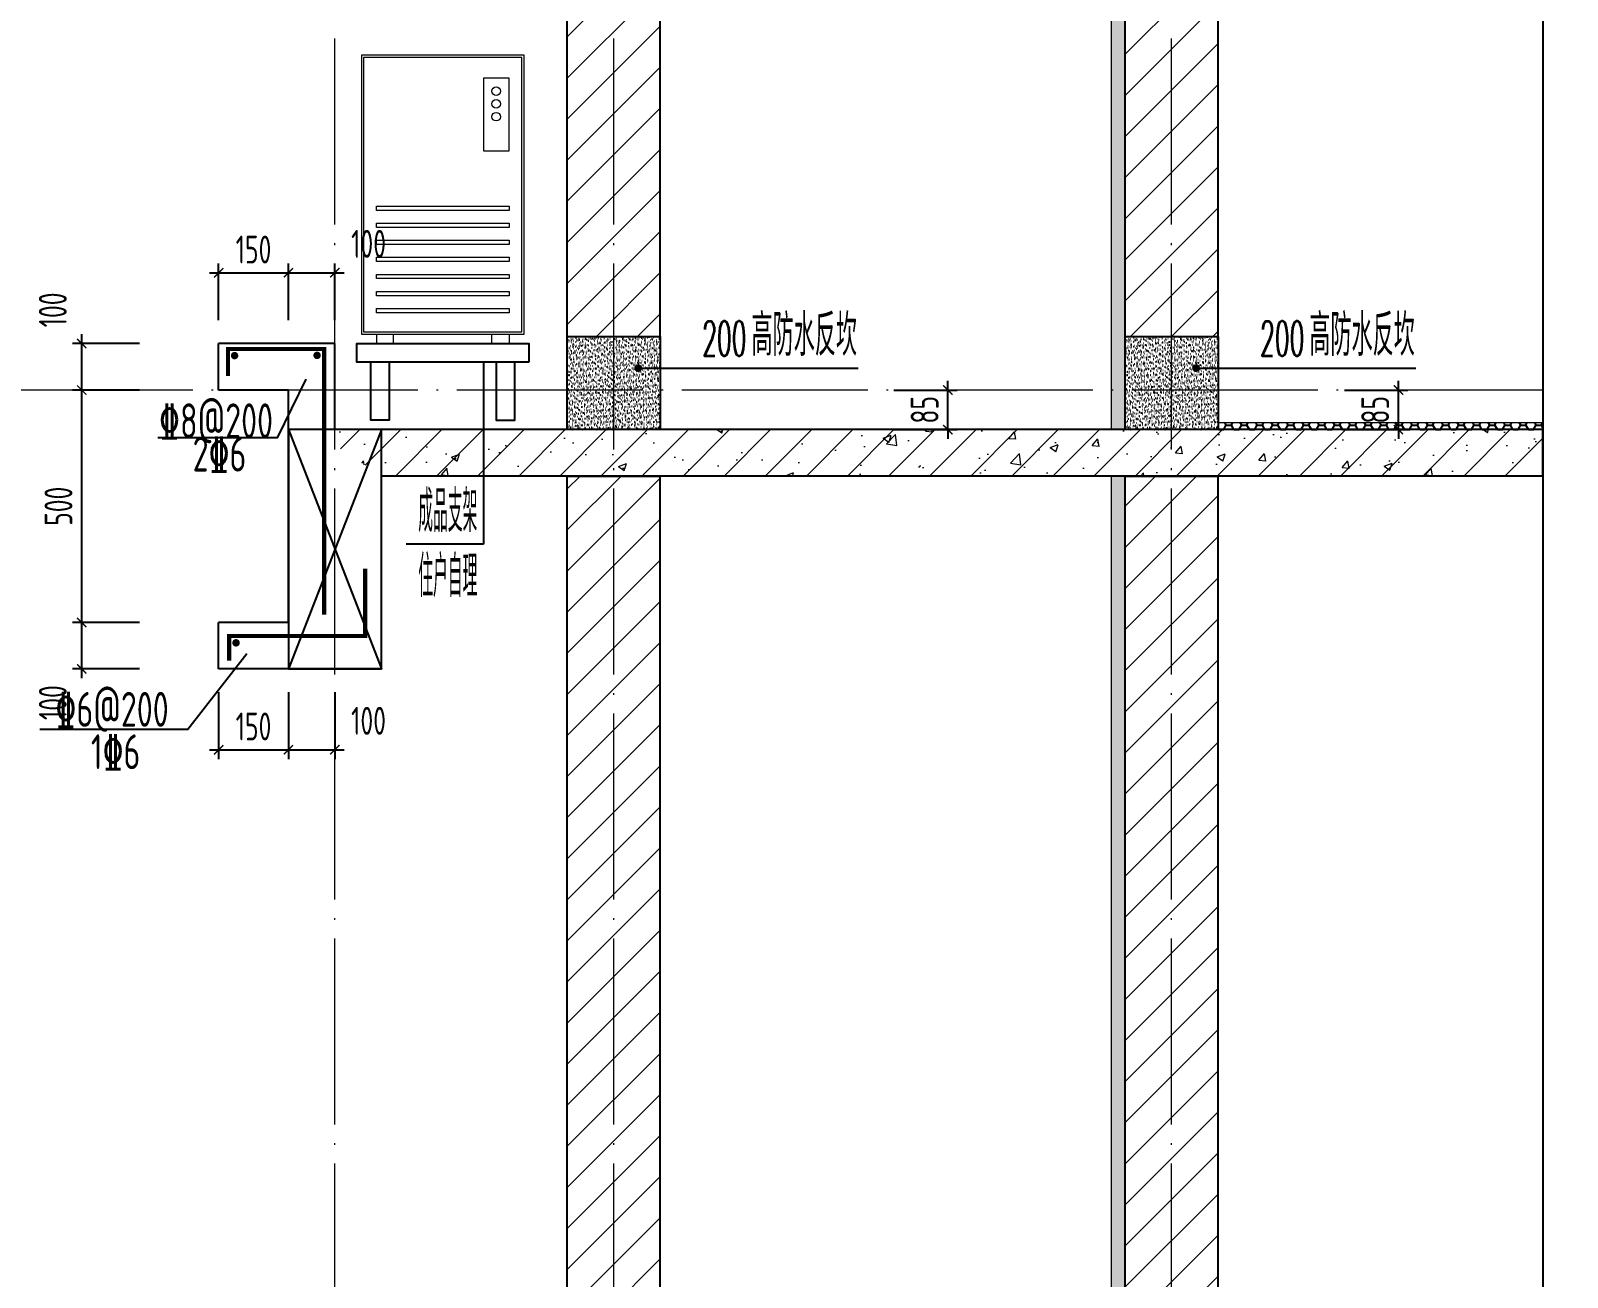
# Model space of a CAD drawing. Extents: x -812054 to 22247, y -644080 to 1003627.
# Drawn here: x -111456 to -108151, y -228676 to -225995 of the extents above; entities that cross this region are included whole.
import ezdxf

# ---------------------------------------------------------------- set-up
doc = ezdxf.new("R2010")
doc.units = 0
doc.header["$LTSCALE"] = 1000
doc.linetypes.add('DOTE', pattern=[2.42, 2, -0.2, 0.02, -0.2])
doc.layers.get('0').update_dxf_attribs({"linetype": 'CONTINUOUS'})
doc.layers.get('DEFPOINTS').update_dxf_attribs({"linetype": 'CONTINUOUS'})
for name, color, linetype in [('DIM', 2, 'CONTINUOUS'), ('DIM_IDEN', 67, 'CONTINUOUS'), ('DIM_SYMB', 3, 'CONTINUOUS'), ('PUB_TEXT', 2, 'CONTINUOUS'), ('REIN', 6, 'CONTINUOUS'), ('S-大样-砼线', 7, 'CONTINUOUS'), ('S-引出线', 40, 'CONTINUOUS'), ('TEXT', 2, 'CONTINUOUS'), ('WALL', 5, 'CONTINUOUS'), ('空调外机', 8, 'CONTINUOUS'), ('立面-看线', 251, 'CONTINUOUS')]:
    doc.layers.add(name, color=color, linetype=linetype)
for name, color, linetype, lineweight in [('DOTE', 19, 'DOTE', 9), ('PUB_HATCH', 8, 'CONTINUOUS', 9), ('平面-空调室外机', 143, 'CONTINUOUS', 9)]:
    doc.layers.add(name, color=color, linetype=linetype, lineweight=lineweight)
doc.styles.add('_TCH_DIM_T3', font='SIMPLEX', dxfattribs={"width": 0.705882, "bigfont": 'GBCBIG'})
doc.styles.add('DIM_FONT_T3', font='SIMPLEX', dxfattribs={"width": 0.705882, "bigfont": 'GBCBIG'})
doc.styles.add('TSSD_DIMENSION', font='Tssdeng.shx', dxfattribs={"width": 0.7, "bigfont": 'tssdchn.shx'})
doc.styles.add('TSSD_REIN', font='tssdeng.shx', dxfattribs={"width": 0.7, "height": 300, "bigfont": 'tssdchn.shx'})
doc.dimstyles.new('TSSD_20_20', dxfattribs={"dimtxt": 60, "dimasz": 20, "dimexe": 20, "dimexo": 50, "dimgap": 20, "dimtad": 1, "dimdec": 0, "dimzin": 0, "dimdsep": 46, "dimtxsty": 'TSSD_DIMENSION', "dimblk": 'ARCHTICK', "dimblk1": 'ARCHTICK', "dimblk2": 'ARCHTICK', "dimcen": 0, "dimdle": 20, "dimclrt": 7, "dimadec": 0, "dimazin": 0, "dimtfac": 1, "dimtdec": 0, "dimtix": 1, "dimtmove": 2, "dimatfit": 3, "dimfxl": 1, "dimtolj": 1, "dimtzin": 0, "dimarcsym": 0})
pattern_1 = [(45, (-700045.335, -61179.99), (-44.1941915, 44.1941915), [])]

# ---------------------------------------------------------------- blocks, each defined once
blk = doc.blocks.new('kongtiao')
for p, q in [((-338.7, 49), (-338.7, -550.8)), ((11, 49), (-338.7, 49)), ((-334.1, 44.4), (-334.1, -546.2)), ((6.4, 44.4), (-334.1, 44.4)), ((6.4, -546.2), (6.4, 44.4)), ((11, -550.8), (11, 49)), ((-76.2, -0.5), (-76.2, -156.5)), ((-21.1, -0.5), (-76.2, -0.5)), ((-21.1, -156.5), (-21.1, -0.5)), ((-76.2, -156.5), (-21.1, -156.5)), ((-338.7, -550.8), (11, -550.8)), ((-334.1, -546.2), (6.4, -546.2)), ((-306.6, -550.8), (-306.6, -571.2)), ((-269.8, -571.2), (-269.8, -550.8)), ((-57.9, -571.2), (-57.9, -550.8)), ((-21.1, -550.8), (-21.1, -571.2)), ((-306.6, -571.2), (-269.8, -571.2)), ((-21.1, -571.2), (-57.9, -571.2))]:
    blk.add_line(p, q)
for points in [[(-306.6, -275.4), (-21.1, -275.4), (-21.1, -284.6), (-306.6, -284.6)], [(-306.6, -312.1), (-21.1, -312.1), (-21.1, -321.3), (-306.6, -321.3)], [(-306.6, -348.8), (-21.1, -348.8), (-21.1, -358), (-306.6, -358)], [(-306.6, -385.6), (-21.1, -385.6), (-21.1, -394.7), (-306.6, -394.7)], [(-306.6, -422.3), (-21.1, -422.3), (-21.1, -431.5), (-306.6, -431.5)], [(-306.6, -459), (-21.1, -459), (-21.1, -468.2), (-306.6, -468.2)], [(-306.6, -495.7), (-21.1, -495.7), (-21.1, -504.9), (-306.6, -504.9)]]:
    blk.add_lwpolyline(points, close=True)
for centre in [(-48.7, -28), (-48.7, -55.6), (-48.7, -83.1)]:
    blk.add_circle(centre, 9.18)
blk = doc.blocks.new('_ArchTick')
at = {"color": 0, "linetype": 'ByBlock', "const_width": 0.15}
blk.add_lwpolyline([(-0.5, -0.5), (0.5, 0.5)], dxfattribs=at)
blk = doc.blocks.new('*D3160')
at = {"layer": 'DEFPOINTS', "color": 0, "transparency": 16777216}
for p in [(-110902, -226515.6), (-111052, -226667.9), (-110902, -226667.9)]:
    blk.add_point(p, dxfattribs=at)
at = {"layer": 'DIM', "color": 0, "lineweight": -2, "transparency": 16777216}
for p, q in [((-111052, -226617.9), (-111052, -226495.6)), ((-110902, -226617.9), (-110902, -226495.6)), ((-111072, -226515.6), (-110882, -226515.6))]:
    blk.add_line(p, q, dxfattribs=at)
at = {"layer": 'DIM', "color": 0, "lineweight": -2, "transparency": 16777216, "xscale": 20, "yscale": 20, "zscale": 20, "rotation": 180}
blk.add_blockref('_ArchTick', (-111052, -226515.6), dxfattribs=at)
at = {"layer": 'DIM', "color": 0, "lineweight": -2, "transparency": 16777216, "xscale": 20, "yscale": 20, "zscale": 20}
blk.add_blockref('_ArchTick', (-110902, -226515.6), dxfattribs=at)
at = {"layer": 'DIM', "color": 7, "transparency": 16777216, "insert": (-110977, -226465.6), "char_height": 60, "attachment_point": 5, "style": 'TSSD_DIMENSION'}
blk.add_mtext('\\A1;150', dxfattribs=at)
blk = doc.blocks.new('*D3161')
at = {"layer": 'DEFPOINTS', "color": 0, "transparency": 16777216}
for p in [(-110802, -226515.6), (-110902, -226667.9), (-110802, -226667.9)]:
    blk.add_point(p, dxfattribs=at)
at = {"layer": 'DIM', "color": 0, "lineweight": -2, "transparency": 16777216}
for p, q in [((-110902, -226617.9), (-110902, -226495.6)), ((-110802, -226617.9), (-110802, -226495.6)), ((-110922, -226515.6), (-110782, -226515.6))]:
    blk.add_line(p, q, dxfattribs=at)
at = {"layer": 'DIM', "color": 0, "lineweight": -2, "transparency": 16777216, "xscale": 20, "yscale": 20, "zscale": 20, "rotation": 180}
blk.add_blockref('_ArchTick', (-110902, -226515.6), dxfattribs=at)
at = {"layer": 'DIM', "color": 0, "lineweight": -2, "transparency": 16777216, "xscale": 20, "yscale": 20, "zscale": 20}
blk.add_blockref('_ArchTick', (-110802, -226515.6), dxfattribs=at)
at = {"layer": 'DIM', "color": 7, "transparency": 16777216, "insert": (-110729.6, -226453.4), "char_height": 60, "attachment_point": 5, "style": 'TSSD_DIMENSION'}
blk.add_mtext('\\A1;100', dxfattribs=at)
blk = doc.blocks.new('*D3162')
at = {"layer": 'DEFPOINTS', "color": 0, "transparency": 16777216}
for p in [(-111052, -227367.9), (-110902, -227367.9), (-110902, -227541.6)]:
    blk.add_point(p, dxfattribs=at)
at = {"layer": 'DIM', "color": 0, "lineweight": -2, "transparency": 16777216}
for p, q in [((-111052, -227417.9), (-111052, -227561.6)), ((-110902, -227417.9), (-110902, -227561.6)), ((-111072, -227541.6), (-110882, -227541.6))]:
    blk.add_line(p, q, dxfattribs=at)
at = {"layer": 'DIM', "color": 0, "lineweight": -2, "transparency": 16777216, "xscale": 20, "yscale": 20, "zscale": 20, "rotation": 180}
blk.add_blockref('_ArchTick', (-111052, -227541.6), dxfattribs=at)
at = {"layer": 'DIM', "color": 0, "lineweight": -2, "transparency": 16777216, "xscale": 20, "yscale": 20, "zscale": 20}
blk.add_blockref('_ArchTick', (-110902, -227541.6), dxfattribs=at)
at = {"layer": 'DIM', "color": 7, "transparency": 16777216, "insert": (-110977, -227491.6), "char_height": 60, "attachment_point": 5, "style": 'TSSD_DIMENSION'}
blk.add_mtext('\\A1;150', dxfattribs=at)
blk = doc.blocks.new('*D3163')
at = {"layer": 'DEFPOINTS', "color": 0, "transparency": 16777216}
for p in [(-110902, -227367.9), (-110802, -227367.9), (-110802, -227541.6)]:
    blk.add_point(p, dxfattribs=at)
at = {"layer": 'DIM', "color": 0, "lineweight": -2, "transparency": 16777216}
for p, q in [((-110902, -227417.9), (-110902, -227561.6)), ((-110802, -227417.9), (-110802, -227561.6)), ((-110922, -227541.6), (-110782, -227541.6))]:
    blk.add_line(p, q, dxfattribs=at)
at = {"layer": 'DIM', "color": 0, "lineweight": -2, "transparency": 16777216, "xscale": 20, "yscale": 20, "zscale": 20, "rotation": 180}
blk.add_blockref('_ArchTick', (-110902, -227541.6), dxfattribs=at)
at = {"layer": 'DIM', "color": 0, "lineweight": -2, "transparency": 16777216, "xscale": 20, "yscale": 20, "zscale": 20}
blk.add_blockref('_ArchTick', (-110802, -227541.6), dxfattribs=at)
at = {"layer": 'DIM', "color": 7, "transparency": 16777216, "insert": (-110729.6, -227479.4), "char_height": 60, "attachment_point": 5, "style": 'TSSD_DIMENSION'}
blk.add_mtext('\\A1;100', dxfattribs=at)
blk = doc.blocks.new('*D3164')
at = {"layer": 'DEFPOINTS', "color": 0, "transparency": 16777216}
for p in [(-111346.6, -226667.9), (-111172, -226667.9), (-111172, -226767.9)]:
    blk.add_point(p, dxfattribs=at)
at = {"layer": 'DIM', "color": 0, "lineweight": -2, "transparency": 16777216}
for p, q in [((-111222, -226667.9), (-111366.6, -226667.9)), ((-111346.6, -226787.9), (-111346.6, -226647.9)), ((-111222, -226767.9), (-111366.6, -226767.9))]:
    blk.add_line(p, q, dxfattribs=at)
at = {"layer": 'DIM', "color": 0, "lineweight": -2, "transparency": 16777216, "xscale": 20, "yscale": 20, "zscale": 20}
for p, rotation in [((-111346.6, -226667.9), 90), ((-111346.6, -226767.9), 270)]:
    blk.add_blockref('_ArchTick', p, dxfattribs=dict(at, rotation=rotation))
at = {"layer": 'DIM', "color": 7, "transparency": 16777216, "insert": (-111408.8, -226595.5), "char_height": 60, "attachment_point": 5, "rotation": 90, "style": 'TSSD_DIMENSION'}
blk.add_mtext('\\A1;100', dxfattribs=at)
blk = doc.blocks.new('*D3165')
at = {"layer": 'DEFPOINTS', "color": 0, "transparency": 16777216}
for p in [(-111346.6, -226767.9), (-111172, -226767.9), (-111172, -227267.9)]:
    blk.add_point(p, dxfattribs=at)
at = {"layer": 'DIM', "color": 0, "lineweight": -2, "transparency": 16777216}
for p, q in [((-111222, -226767.9), (-111366.6, -226767.9)), ((-111346.6, -227287.9), (-111346.6, -226747.9)), ((-111222, -227267.9), (-111366.6, -227267.9))]:
    blk.add_line(p, q, dxfattribs=at)
at = {"layer": 'DIM', "color": 0, "lineweight": -2, "transparency": 16777216, "xscale": 20, "yscale": 20, "zscale": 20}
for p, rotation in [((-111346.6, -226767.9), 90), ((-111346.6, -227267.9), 270)]:
    blk.add_blockref('_ArchTick', p, dxfattribs=dict(at, rotation=rotation))
at = {"layer": 'DIM', "color": 7, "transparency": 16777216, "insert": (-111396.6, -227017.9), "char_height": 60, "attachment_point": 5, "rotation": 90, "style": 'TSSD_DIMENSION'}
blk.add_mtext('\\A1;500', dxfattribs=at)
blk = doc.blocks.new('*D3166')
at = {"layer": 'DEFPOINTS', "color": 0, "transparency": 16777216}
for p in [(-111346.6, -227267.9), (-111172, -227267.9), (-111172, -227367.9)]:
    blk.add_point(p, dxfattribs=at)
at = {"layer": 'DIM', "color": 0, "lineweight": -2, "transparency": 16777216}
for p, q in [((-111222, -227267.9), (-111366.6, -227267.9)), ((-111346.6, -227387.9), (-111346.6, -227247.9)), ((-111222, -227367.9), (-111366.6, -227367.9))]:
    blk.add_line(p, q, dxfattribs=at)
at = {"layer": 'DIM', "color": 0, "lineweight": -2, "transparency": 16777216, "xscale": 20, "yscale": 20, "zscale": 20}
for p, rotation in [((-111346.6, -227267.9), 90), ((-111346.6, -227367.9), 270)]:
    blk.add_blockref('_ArchTick', p, dxfattribs=dict(at, rotation=rotation))
at = {"layer": 'DIM', "color": 7, "transparency": 16777216, "insert": (-111408.8, -227440.3), "char_height": 60, "attachment_point": 5, "rotation": 90, "style": 'TSSD_DIMENSION'}
blk.add_mtext('\\A1;100', dxfattribs=at)
blk = doc.blocks.new('*D3167')
at = {"layer": 'DEFPOINTS', "color": 0, "transparency": 16777216}
for p in [(-109649.3, -226767.9), (-109483.4, -226767.9), (-109649.3, -226852.9)]:
    blk.add_point(p, dxfattribs=at)
at = {"layer": 'DIM', "color": 0, "lineweight": -2, "transparency": 16777216}
for p, q in [((-109599.3, -226767.9), (-109463.4, -226767.9)), ((-109483.4, -226767.9), (-109483.4, -226747.9)), ((-109483.4, -226852.9), (-109483.4, -226767.9)), ((-109599.3, -226852.9), (-109463.4, -226852.9)), ((-109483.4, -226852.9), (-109483.4, -226872.9))]:
    blk.add_line(p, q, dxfattribs=at)
at = {"layer": 'DIM', "color": 0, "lineweight": -2, "transparency": 16777216, "xscale": 20, "yscale": 20, "zscale": 20}
for p, rotation in [((-109483.4, -226767.9), 270), ((-109483.4, -226852.9), 90)]:
    blk.add_blockref('_ArchTick', p, dxfattribs=dict(at, rotation=rotation))
at = {"layer": 'DIM', "color": 7, "transparency": 16777216, "insert": (-109533.4, -226810.4), "char_height": 60, "attachment_point": 5, "rotation": 90, "style": 'TSSD_DIMENSION'}
blk.add_mtext('\\A1;85', dxfattribs=at)
blk = doc.blocks.new('*D3168')
at = {"layer": 'DEFPOINTS', "color": 0, "transparency": 16777216}
for p in [(-108680, -226767.9), (-108514.1, -226767.9), (-108680, -226852.9)]:
    blk.add_point(p, dxfattribs=at)
at = {"layer": 'DIM', "color": 0, "lineweight": -2, "transparency": 16777216}
for p, q in [((-108630, -226767.9), (-108494.1, -226767.9)), ((-108514.1, -226767.9), (-108514.1, -226747.9)), ((-108514.1, -226852.9), (-108514.1, -226767.9)), ((-108630, -226852.9), (-108494.1, -226852.9)), ((-108514.1, -226852.9), (-108514.1, -226872.9))]:
    blk.add_line(p, q, dxfattribs=at)
at = {"layer": 'DIM', "color": 0, "lineweight": -2, "transparency": 16777216, "xscale": 20, "yscale": 20, "zscale": 20}
for p, rotation in [((-108514.1, -226767.9), 270), ((-108514.1, -226852.9), 90)]:
    blk.add_blockref('_ArchTick', p, dxfattribs=dict(at, rotation=rotation))
at = {"layer": 'DIM', "color": 7, "transparency": 16777216, "insert": (-108564.1, -226810.4), "char_height": 60, "attachment_point": 5, "rotation": 90, "style": 'TSSD_DIMENSION'}
blk.add_mtext('\\A1;85', dxfattribs=at)
blk = doc.blocks.new('20210809.02274092')
at = {"layer": 'REIN', "const_width": 9}
for points in [[(87559.5, 67421), (87559.5, 67479.2), (87766.3, 67479.2), (87766.3, 66907.7)], [(87562.2, 66808.9), (87562.2, 66861.8), (87854.6, 66861.8), (87854.6, 67006.2)]]:
    blk.add_lwpolyline(points, dxfattribs=at)
at = {"layer": 'REIN', "const_width": 8}
for points in [[(87569.7, 67464.8, 1), (87577.7, 67464.8, 1)], [(87747.2, 67465.4, 1), (87755.2, 67465.4, 1)], [(87572.8, 66847, 1), (87580.8, 66847, 1)]]:
    blk.add_lwpolyline(points, format="xyb", close=True, dxfattribs=at)
at = {"layer": 'S-引出线'}
for points in [[(87727.2, 67414.2), (87665.5, 67287.8), (87408.6, 67287.8)], [(87599.8, 66823.6), (87473.1, 66660.6), (87154.5, 66660.6)]]:
    blk.add_lwpolyline(points, dxfattribs=at)
at = {"layer": 'TEXT', "style": 'TSSD_REIN', "width": 0.7}
for s, p in [('%%1328@200', (87411.3, 67287.1)), ('2%%1326', (87483.5, 67215.5)), ('%%1326@200', (87188.4, 66666.4)), ('1%%1326', (87264.6, 66575.2))]:
    blk.add_text(s, height=75, rotation=0, dxfattribs=at).set_placement(p)
blk = doc.blocks.new('20210902.15310781')
at = {"layer": 'DOTE', "color": 1, "linetype": 'DOTE', "ltscale": 0.2}
for p, q in [((79213.2, -133245.9), (79213.2, -113645.9)), ((79813.2, -133245.9), (79813.2, -113645.9)), ((81013.2, -133245.9), (81013.2, -113645.9)), ((81811.7, -129245.9), (78043, -129245.9))]:
    blk.add_line(p, q, dxfattribs=at)

msp = doc.modelspace()

# ---------------------------------------------------------------- hatches: boundary and pattern name
at = {"layer": 'PUB_HATCH'}
h = msp.add_hatch(dxfattribs=at)
h.set_pattern_fill('普通砖', color=256, scale=25, style=0)
h.set_pattern_definition(pattern_1)
h.paths.add_polyline_path([(-110102, -226652.9), (-110102, -224052.9), (-110302, -224052.9), (-110302, -226652.9)])
h = msp.add_hatch(dxfattribs=at)
h.set_pattern_fill('普通砖', color=256, scale=25, style=0)
h.set_pattern_definition(pattern_1)
h.paths.add_polyline_path([(-108902, -226652.9), (-108902, -224052.9), (-109102, -224052.9), (-109102, -226652.9)])
h = msp.add_hatch(dxfattribs=at)
h.set_pattern_fill('钢筋混凝土', color=256, scale=25, style=0)
h.set_pattern_definition([(45, (-700045.335, -61224.87), (-44.194174, 44.194174), []), (50, (-700045.33, -61224.87), (179.315046, -15.688034), [18.75, -206.25]), (355, (-700045.33, -61224.87), (-34.687833, 188.048033), [15, -165]), (100.4514, (-700030.4, -61226.18), (144.627345, 172.359886), [15.93505, -175.28553]), (46.1842, (-700045.33, -61174.87), (266.81026, -41.37975), [28.125, -309.375]), (96.6356, (-700023.1, -61178.32), (233.66568, 243.52947), [23.90257, -262.92825]), (351.1842, (-700045.33, -61174.87), (233.66549, 243.52965), [22.5, -247.5]), (21, (-700020.33, -61187.37), (149.226763, -100.654723), [18.75, -206.25]), (326, (-700020.33, -61187.37), (60.828833, 181.28751), [15, -165]), (71.4514, (-700007.9, -61195.76), (210.055657, 80.632624), [15.93505, -175.28553]), (37.5, (-700045.335, -61224.87), (3.039964, 83.2234635), [0, -163, 0, -167.5, 0, -165.625]), (7.5, (-700045.335, -61224.87), (65.767384, 98.602928), [0, -95.5, 0, -159.25, 0, -63.125]), (327.5, (-700101.085, -61224.87), (133.455609, -5.638718), [0, -62.5, 0, -195, 0, -258.75]), (317.5, (-700126.08, -61224.87), (145.796542, 25.026246), [0, -81.25, 0, -129.5, 0, -183.75])])
h.paths.add_polyline_path([(-108203.48, -226852.9), (-110802, -226852.9), (-110802, -226886.23), (-110702, -226952.9), (-108203.48, -226952.9)])
h = msp.add_hatch(dxfattribs=at)
h.set_pattern_fill('普通砖', color=256, scale=25, style=0)
h.set_pattern_definition(pattern_1)
h.paths.add_polyline_path([(-110102, -229552.9), (-110102, -226952.9), (-110302, -226952.9), (-110302, -229552.9)])
h = msp.add_hatch(dxfattribs=at)
h.set_pattern_fill('普通砖', color=256, scale=25, style=0)
h.set_pattern_definition(pattern_1)
h.paths.add_polyline_path([(-108902, -229527.9), (-108902, -226952.9), (-109102, -226952.9), (-109102, -229527.9)])
at = {"layer": '立面-看线'}
h = msp.add_hatch(dxfattribs=at)
h.set_pattern_fill('HONEY', color=256, scale=7, angle=90)
h.set_pattern_definition([(90, (276259.949, -1028021.141), (-9.623705, 16.66875), [11.1125, -22.225]), (210, (276259.949, -1028021.141), (-9.62370845, -16.66874801), [11.1125, -22.225]), (150, (276259.949, -1028021.141), (-19.24741345, 1.99e-06), [-22.225, 11.1125])])
edge = h.paths.add_edge_path()
edge.add_line((-109129.32, -226852.9), (-109102, -226852.9))
edge.add_line((-109102, -226852.9), (-109102, -224052.9))
edge.add_line((-109102, -224052.9), (-109132, -224052.9))
edge.add_line((-109132, -224052.9), (-109132, -226852.9))
h = msp.add_hatch(dxfattribs=at)
h.set_pattern_fill('碎沙', color=256, scale=4)
h.set_pattern_definition([(37.5, (-911355.243, -612214.854), (-0.32000626, 9.78826475), [0, -7.7216, 0, -8.636, 0, -8.255]), (7.5, (-911355.243, -612214.854), (8.99046566, 14.33650201), [0, -4.1656, 0, -6.9596, 0, -2.667]), (327.5, (-911361.491, -612214.854), (15.819847405, 0.02874369), [0, -2.54, 0, -9.144, 0, -11.938]), (317.5, (-911361.491, -612214.854), (15.27112905, 4.45858647), [0, -1.27, 0, -5.9944, 0, -6.858])])
h.paths.add_polyline_path([(-110302, -226852.9), (-110102, -226852.9), (-110102, -226652.9), (-110302, -226652.9)])
h = msp.add_hatch(dxfattribs=at)
h.set_pattern_fill('碎沙', color=256, scale=4)
h.set_pattern_definition([(37.5, (-910155.243, -612214.854), (-0.32000626, 9.78826475), [0, -7.7216, 0, -8.636, 0, -8.255]), (7.5, (-910155.243, -612214.854), (8.99046566, 14.33650201), [0, -4.1656, 0, -6.9596, 0, -2.667]), (327.5, (-910161.491, -612214.854), (15.819847405, 0.02874369), [0, -2.54, 0, -9.144, 0, -11.938]), (317.5, (-910161.491, -612214.854), (15.27112905, 4.45858647), [0, -1.27, 0, -5.9944, 0, -6.858])])
h.paths.add_polyline_path([(-109102, -226852.9), (-108902, -226852.9), (-108902, -226652.9), (-109102, -226652.9)])
h = msp.add_hatch(dxfattribs=at)
h.set_pattern_fill('HONEY', color=256, scale=7)
h.set_pattern_definition([(0, (-910251.272, -612214.854), (16.66875, 9.623705), [11.1125, -22.225]), (120, (-910251.272, -612214.854), (-16.66874801, 9.62370845), [11.1125, -22.225]), (60, (-910251.272, -612214.854), (1.99e-06, 19.24741345), [-22.225, 11.1125])])
h.paths.add_polyline_path([(-108203.48, -226837.9), (-108902, -226837.9), (-108902, -226852.9), (-108203.48, -226852.9)])
h = msp.add_hatch(dxfattribs=at)
h.set_pattern_fill('HONEY', color=256, scale=7, angle=90)
h.set_pattern_definition([(90, (276259.949, -1030921.141), (-9.623705, 16.66875), [11.1125, -22.225]), (210, (276259.949, -1030921.141), (-9.62370845, -16.66874801), [11.1125, -22.225]), (150, (276259.949, -1030921.141), (-19.24741345, 1.99e-06), [-22.225, 11.1125])])
edge = h.paths.add_edge_path()
edge.add_line((-109129.32, -229752.9), (-109102, -229752.9))
edge.add_line((-109102, -229752.9), (-109102, -226952.9))
edge.add_line((-109102, -226952.9), (-109132, -226952.9))
edge.add_line((-109132, -226952.9), (-109132, -229752.9))

# ---------------------------------------------------------------- linework, layer by layer
at = {"layer": 'DIM'}
for p, q in [((-110482.34, -226707.91), (-110482.34, -227099.52)), ((-110482.34, -227099.52), (-110648.87, -227099.52))]:
    msp.add_line(p, q, dxfattribs=at)
at = {"layer": 'DIM_IDEN'}
for p, q in [((-110149.56, -226720.61), (-110035.19, -226720.61)), ((-110035.19, -226720.61), (-109676.64, -226720.61)), ((-108949.56, -226720.61), (-108835.19, -226720.61)), ((-108835.19, -226720.61), (-108476.64, -226720.61))]:
    msp.add_line(p, q, dxfattribs=at)
at = {"layer": 'DIM_IDEN', "const_width": 8.33}
for points in [[(-110153.73, -226720.61, 1), (-110145.39, -226720.61, 1)], [(-108953.73, -226720.61, 1), (-108945.39, -226720.61, 1)]]:
    msp.add_lwpolyline(points, format="xyb", close=True, dxfattribs=at)
at = {"layer": 'DIM_SYMB'}
msp.add_lwpolyline([(-108203.48, -211747.9), (-108203.48, -221379.78), (-108150.98, -221398.89), (-108255.98, -221417.4), (-108203.48, -221436.03), (-108203.48, -231067.9)], dxfattribs=at)
at = {"layer": 'PUB_HATCH', "color": 215, "true_color": 0xa953a0}
for p, q in [((-109132, -224052.9), (-109132, -226852.9)), ((-108902, -226837.9), (-108203.48, -226837.9)), ((-109132, -226952.9), (-109132, -229752.9))]:
    msp.add_line(p, q, dxfattribs=at)
at = {"layer": 'S-大样-砼线'}
for p, q in [((-110902, -226852.91), (-110702, -227367.91)), ((-110702, -226852.91), (-110902, -227367.91))]:
    msp.add_line(p, q, dxfattribs=at)
msp.add_lwpolyline([(-110702, -226852.91), (-110902, -226852.91), (-110902, -227367.91), (-110702, -227367.91)], close=True, dxfattribs=at)
at = {"layer": 'WALL'}
for p, q in [((-110302, -226652.9), (-110302, -224052.9)), ((-110102, -226652.9), (-110102, -224052.9)), ((-109102, -226652.9), (-109102, -224052.9)), ((-108902, -226652.9), (-108902, -224052.9)), ((-110802, -226667.89), (-111052, -226667.89)), ((-111052, -226767.89), (-111052, -226667.89)), ((-110802, -226852.9), (-110802, -226667.89)), ((-110302, -226652.9), (-110102, -226652.9)), ((-109102, -226652.9), (-108902, -226652.9)), ((-110902, -226767.89), (-111052, -226767.89)), ((-110902, -226852.9), (-110902, -226767.89)), ((-110902, -227267.91), (-110902, -226852.9)), ((-108203.48, -226852.9), (-110802, -226852.9)), ((-108203.48, -226952.9), (-108203.48, -226852.9)), ((-110702, -227367.91), (-110702, -226952.9)), ((-108203.48, -226952.9), (-110702, -226952.9)), ((-110302, -229552.9), (-110302, -226952.9)), ((-110302, -226952.9), (-110102, -226952.9)), ((-110102, -229552.9), (-110102, -226952.9)), ((-109102, -229527.9), (-109102, -226952.9)), ((-109102, -226952.9), (-108902, -226952.9)), ((-108902, -229527.9), (-108902, -226952.9)), ((-110902, -227267.91), (-111052, -227267.91)), ((-111052, -227367.91), (-111052, -227267.91)), ((-110702, -227367.91), (-111052, -227367.91))]:
    msp.add_line(p, q, dxfattribs=at)
for points in [[(-110302, -226652.9), (-110102, -226652.9), (-110102, -226852.9), (-110302, -226852.9)], [(-109102, -226652.9), (-108902, -226652.9), (-108902, -226852.9), (-109102, -226852.9)]]:
    msp.add_lwpolyline(points, close=True, dxfattribs=at)
at = {"layer": '空调外机', "linetype": 'Continuous'}
msp.add_lwpolyline([(-110384.99, -226707.91), (-110754.99, -226707.91), (-110754.99, -226667.91), (-110384.99, -226667.91)], close=True, dxfattribs=at)
for points in [[(-110684.99, -226707.91), (-110684.99, -226832.9), (-110724.99, -226832.9), (-110724.99, -226707.91)], [(-110454.99, -226707.91), (-110454.99, -226832.9), (-110414.99, -226832.9), (-110414.99, -226707.91)]]:
    msp.add_lwpolyline(points, dxfattribs=at)

# ---------------------------------------------------------------- block references
at = {"layer": 'DOTE'}
msp.add_blockref('20210902.15310781', (-190015.18, -97522.01), dxfattribs=at)
at = {"layer": 'REIN'}
msp.add_blockref('20210809.02274092', (-198591.42, -294158.68), dxfattribs=at)
at = {"layer": '平面-空调室外机'}
msp.add_blockref('kongtiao', (-110406.15, -226096.75), dxfattribs=at)

# ---------------------------------------------------------------- texts
at = {"layer": 'PUB_TEXT'}
for s, height, style, width, p in [('高防水反坎', 89.362, 'DIM_FONT_T3', 0.705882, (-109905.92, -226694.36)), ('高防水反坎', 89.362, 'DIM_FONT_T3', 0.705882, (-108705.92, -226694.36)), ('200', 74.375, 'DIM_FONT_T3', 0.49827, (-110011.81, -226694.36)), ('200', 74.375, 'DIM_FONT_T3', 0.49827, (-108811.81, -226694.36)), ('成品支架', 89.362, '_TCH_DIM_T3', 0.494118, (-110622.62, -227073.27)), ('住户自理', 89.362, '_TCH_DIM_T3', 0.494118, (-110622.62, -227213.27))]:
    msp.add_text(s, height=height, dxfattribs=dict(at, style=style, width=width)).set_placement(p)

# ---------------------------------------------------------------- dimensions: what is measured, and where the dimension line sits
at = {"layer": 'DIM'}
for p1, p2, distance, picture, middle in [((-111052, -226667.89), (-110902, -226667.89), 152.32, '*D3160', (-110977, -226465.57)), ((-111172, -227267.91), (-111172, -226767.91), 174.61, '*D3165', (-111396.61, -227017.91)), ((-109649.33, -226852.9), (-109649.33, -226767.9), -165.96, '*D3167', (-109533.37, -226810.4)), ((-108680.01, -226852.9), (-108680.01, -226767.9), -165.96, '*D3168', (-108564.05, -226810.4)), ((-111052, -227367.91), (-110902, -227367.91), -173.71, '*D3162', (-110977, -227491.63))]:
    dim = msp.add_aligned_dim(p1=p1, p2=p2, distance=distance, dimstyle='TSSD_20_20', dxfattribs=at)
    dim.commit()
    dim.dimension.update_dxf_attribs({"geometry": picture, "text_midpoint": middle})
for base, p1, p2, angle, picture, middle in [((-110802, -226515.57), (-110902, -226667.89), (-110802, -226667.89), 360, '*D3161', (-110729.59, -226453.38)), ((-111346.61, -226667.91), (-111172, -226767.91), (-111172, -226667.91), 90, '*D3164', (-111408.8, -226595.5)), ((-111346.61, -227267.91), (-111172, -227367.91), (-111172, -227267.91), 90, '*D3166', (-111408.8, -227440.33)), ((-110802, -227541.63), (-110902, -227367.91), (-110802, -227367.91), 360, '*D3163', (-110729.59, -227479.44))]:
    dim = msp.add_linear_dim(base=base, p1=p1, p2=p2, angle=angle, dimstyle='TSSD_20_20', dxfattribs=at)
    dim.commit()
    dim.dimension.update_dxf_attribs({"geometry": picture, "text_midpoint": middle, "dimtype": 161})

doc.saveas('drawing.dxf')
